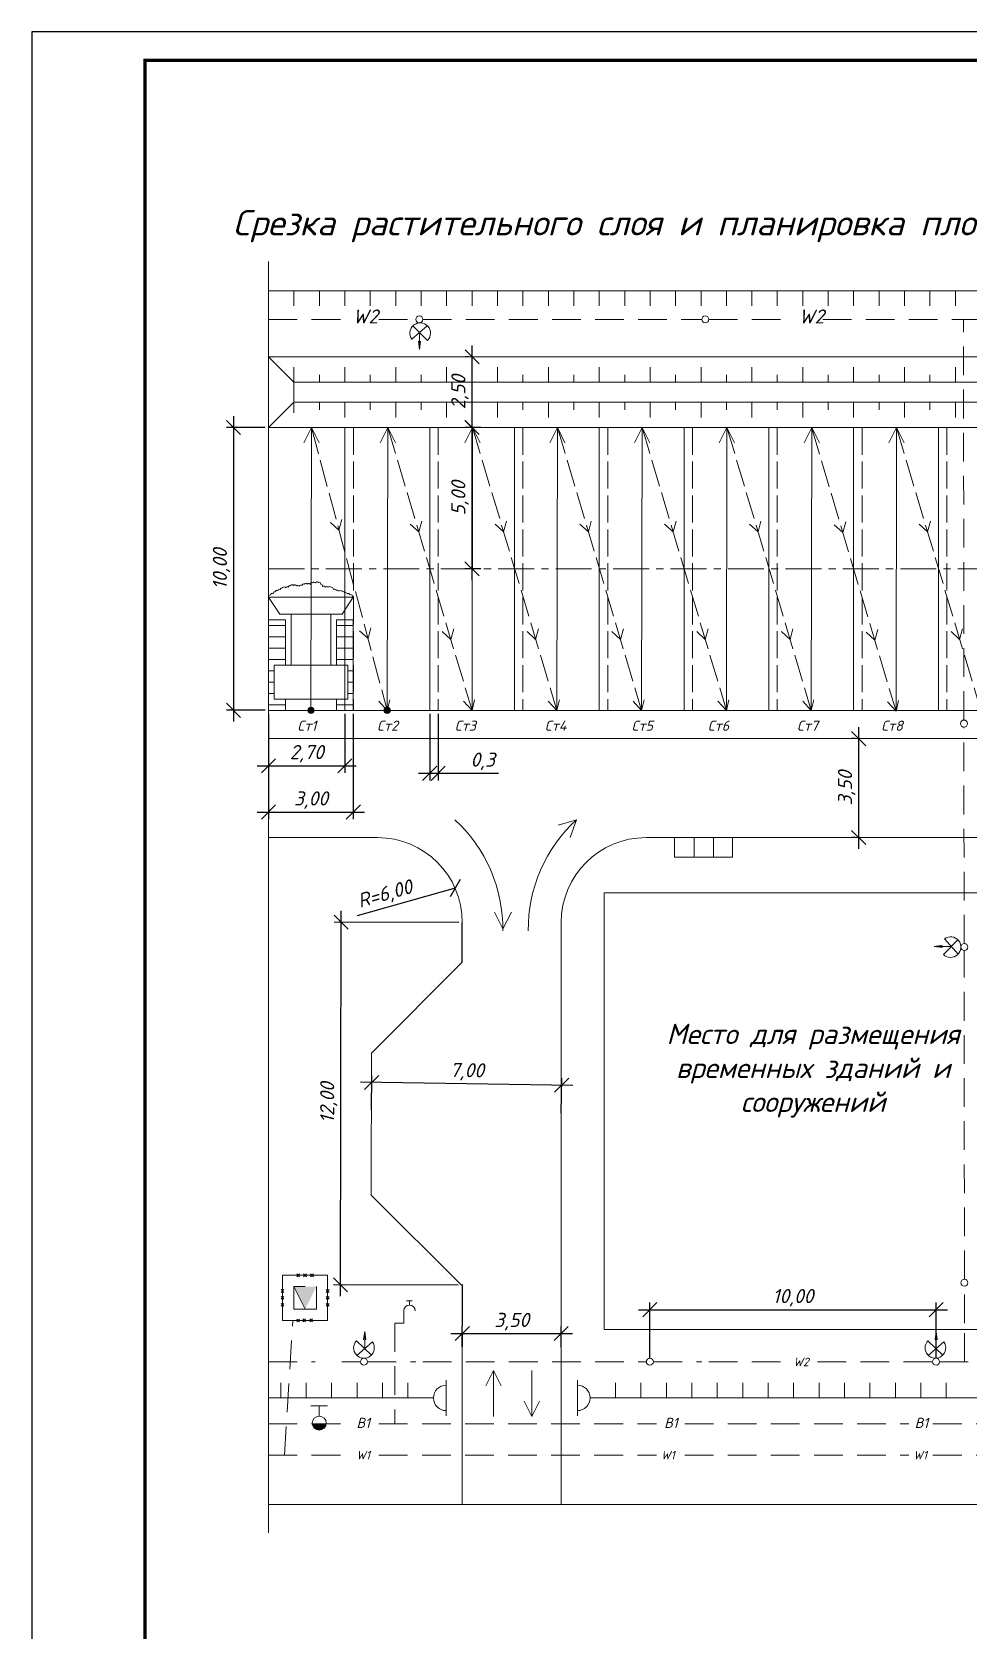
# Model space of a CAD drawing. Header units: millimetres. Extents: x 27137 to 30937, y -4667 to -569.
# Drawn here: x 29766.1 to 29931.7, y -4136.3 to -3853.7 of the extents above; entities that cross this region are included whole.
import ezdxf

# ---------------------------------------------------------------- set-up
doc = ezdxf.new("R2010")
doc.units = ezdxf.units.MM
doc.header["$LTSCALE"] = 0.4
for name, pattern in [('ACAD_ISO02W100', [15, 12, -3]), ('осевая', [50.8, 31.75, -6.35, 6.35, -6.35]), ('штриховаяX2', [38.1, 25.4, -12.7])]:
    doc.linetypes.add(name, pattern=pattern)
doc.styles.add('Isocpeur', font='isocpeui.ttf', dxfattribs={"height": 2.5})
doc.styles.get("Standard").update_dxf_attribs({"font": 'isocpeui.ttf', "height": 2.5})
doc.dimstyles.new('06', dxfattribs={"dimtxt": 2.5, "dimasz": 2.5, "dimexe": 1.25, "dimexo": 0.625, "dimtad": 1, "dimdec": 0, "dimlfac": 200, "dimtxsty": 'Standard', "dimblk": 'OBLIQUE', "dimcen": 2.5, "dimdle": 2, "dimadec": 0, "dimazin": 0, "dimtfac": 1, "dimtdec": 0, "dimtmove": 0, "dimatfit": 3, "dimldrblk": 'OBLIQUE', "dimfxl": 1, "dimarcsym": 0})

# ---------------------------------------------------------------- blocks, each defined once
blk = doc.blocks.new('_Oblique')
at = {"color": 0, "linetype": 'ByBlock', "lineweight": -2}
blk.add_line((-0.5, -0.5), (0.5, 0.5), dxfattribs=at)
blk = doc.blocks.new('*D305')
at = {"color": 0, "lineweight": -2, "transparency": 16777216}
for p, q in [((29912.32, -3998.18), (29912.32, -3976.68)), ((29911.69, -3978.68), (29911.07, -3978.68)), ((29911.69, -3996.18), (29911.07, -3996.18))]:
    blk.add_line(p, q, dxfattribs=at)
at = {"layer": 'Defpoints', "color": 0, "transparency": 16777216}
for p in [(29912.32, -3978.68), (29912.32, -3978.68), (29912.32, -3996.18)]:
    blk.add_point(p, dxfattribs=at)
at = {"color": 0, "lineweight": -2, "transparency": 16777216, "xscale": 2.5, "yscale": 2.5, "zscale": 2.5}
for p, rotation in [((29912.32, -3978.68), 90), ((29912.32, -3996.18), 270)]:
    blk.add_blockref('_Oblique', p, dxfattribs=dict(at, rotation=rotation))
at = {"color": 0, "lineweight": 15, "transparency": 16777216, "insert": (29910.19, -3987.43), "char_height": 2.5, "attachment_point": 5, "rotation": 90, "style": 'Isocpeur'}
blk.add_mtext('3,50', dxfattribs=at)
blk = doc.blocks.new('*D306')
at = {"color": 0, "lineweight": -2, "transparency": 16777216}
for p, q in [((29836.43, -3974.31), (29836.43, -3986.07)), ((29837.93, -3974.31), (29837.93, -3986.07)), ((29834.43, -3984.82), (29837.93, -3984.82)), ((29837.93, -3984.82), (29848.59, -3984.82))]:
    blk.add_line(p, q, dxfattribs=at)
at = {"layer": 'Defpoints', "color": 0, "transparency": 16777216}
for p in [(29836.43, -3973.68), (29837.93, -3973.68), (29837.93, -3984.82)]:
    blk.add_point(p, dxfattribs=at)
at = {"color": 0, "lineweight": -2, "transparency": 16777216, "xscale": 2.5, "yscale": 2.5, "zscale": 2.5, "rotation": 180}
blk.add_blockref('_Oblique', (29836.43, -3984.82), dxfattribs=at)
at = {"color": 0, "lineweight": -2, "transparency": 16777216, "xscale": 2.5, "yscale": 2.5, "zscale": 2.5}
blk.add_blockref('_Oblique', (29837.93, -3984.82), dxfattribs=at)
at = {"color": 0, "lineweight": 15, "transparency": 16777216, "insert": (29845.82, -3982.69), "char_height": 2.5, "attachment_point": 5, "style": 'Isocpeur'}
blk.add_mtext('0,3', dxfattribs=at)
blk = doc.blocks.new('*D307')
at = {"color": 0, "lineweight": -2, "transparency": 16777216}
for p, q in [((29807.93, -3974.31), (29807.93, -3992.92)), ((29822.92, -3974.31), (29822.92, -3992.92)), ((29805.93, -3991.67), (29824.92, -3991.67))]:
    blk.add_line(p, q, dxfattribs=at)
at = {"layer": 'Defpoints', "color": 0, "transparency": 16777216}
for p in [(29807.93, -3973.68), (29822.92, -3973.68), (29822.92, -3991.67)]:
    blk.add_point(p, dxfattribs=at)
at = {"color": 0, "lineweight": -2, "transparency": 16777216, "xscale": 2.5, "yscale": 2.5, "zscale": 2.5, "rotation": 180}
blk.add_blockref('_Oblique', (29807.93, -3991.67), dxfattribs=at)
at = {"color": 0, "lineweight": -2, "transparency": 16777216, "xscale": 2.5, "yscale": 2.5, "zscale": 2.5}
blk.add_blockref('_Oblique', (29822.92, -3991.67), dxfattribs=at)
at = {"color": 0, "lineweight": 15, "transparency": 16777216, "insert": (29815.43, -3989.55), "char_height": 2.5, "attachment_point": 5, "style": 'Isocpeur'}
blk.add_mtext('3,00', dxfattribs=at)
blk = doc.blocks.new('*D308')
at = {"color": 0, "lineweight": -2, "transparency": 16777216}
for p, q in [((29807.93, -3974.31), (29807.93, -3984.73)), ((29821.42, -3974.31), (29821.42, -3984.73)), ((29805.93, -3983.48), (29823.42, -3983.48))]:
    blk.add_line(p, q, dxfattribs=at)
at = {"layer": 'Defpoints', "color": 0, "transparency": 16777216}
for p in [(29807.93, -3973.68), (29821.42, -3973.68), (29821.42, -3983.48)]:
    blk.add_point(p, dxfattribs=at)
at = {"color": 0, "lineweight": -2, "transparency": 16777216, "xscale": 2.5, "yscale": 2.5, "zscale": 2.5, "rotation": 180}
blk.add_blockref('_Oblique', (29807.93, -3983.48), dxfattribs=at)
at = {"color": 0, "lineweight": -2, "transparency": 16777216, "xscale": 2.5, "yscale": 2.5, "zscale": 2.5}
blk.add_blockref('_Oblique', (29821.42, -3983.48), dxfattribs=at)
at = {"color": 0, "lineweight": 15, "transparency": 16777216, "insert": (29814.68, -3981.36), "char_height": 2.5, "attachment_point": 5, "style": 'Isocpeur'}
blk.add_mtext('2,70', dxfattribs=at)
blk = doc.blocks.new('*D275')
at = {"color": 0, "lineweight": -2, "transparency": 16777216}
blk.add_line((29823.69, -4009.96), (29841, -4005.05), dxfattribs=at)
at = {"layer": 'Defpoints', "color": 0, "transparency": 16777216}
for p in [(29841, -4005.05), (29826.57, -4009.14)]:
    blk.add_point(p, dxfattribs=at)
at = {"color": 0, "lineweight": -2, "transparency": 16777216, "xscale": 2.5, "yscale": 2.5, "zscale": 2.5, "rotation": 15.84478023573661}
blk.add_blockref('_Oblique', (29841, -4005.05), dxfattribs=at)
at = {"color": 0, "lineweight": 15, "transparency": 16777216, "insert": (29828.57, -4006.37), "char_height": 2.5, "attachment_point": 5, "rotation": 15.8448, "style": 'Isocpeur'}
blk.add_mtext('R=6,00', dxfattribs=at)
blk = doc.blocks.new('*D276')
at = {"color": 0, "lineweight": -2, "transparency": 16777216}
for p, q in [((29843.92, -3950.68), (29843.92, -3921.68)), ((29845.47, -3923.68), (29842.67, -3923.68)), ((29845.47, -3948.68), (29842.67, -3948.68))]:
    blk.add_line(p, q, dxfattribs=at)
at = {"layer": 'Defpoints', "color": 0, "transparency": 16777216}
for p in [(29843.92, -3923.68), (29846.09, -3923.68), (29846.09, -3948.68)]:
    blk.add_point(p, dxfattribs=at)
at = {"color": 0, "lineweight": -2, "transparency": 16777216, "xscale": 2.5, "yscale": 2.5, "zscale": 2.5}
for p, rotation in [((29843.92, -3923.68), 90), ((29843.92, -3948.68), 270)]:
    blk.add_blockref('_Oblique', p, dxfattribs=dict(at, rotation=rotation))
at = {"color": 0, "lineweight": 15, "transparency": 16777216, "insert": (29841.79, -3936.18), "char_height": 2.5, "attachment_point": 5, "rotation": 90, "style": 'Isocpeur'}
blk.add_mtext('5,00', dxfattribs=at)
blk = doc.blocks.new('*D277')
at = {"color": 0, "lineweight": -2, "transparency": 16777216}
for p, q in [((29843.93, -3925.68), (29843.93, -3909.18)), ((29843.3, -3911.18), (29842.68, -3911.18)), ((29843.3, -3923.68), (29842.68, -3923.68))]:
    blk.add_line(p, q, dxfattribs=at)
at = {"layer": 'Defpoints', "color": 0, "transparency": 16777216}
for p in [(29843.93, -3911.18), (29843.93, -3911.18), (29843.93, -3923.68)]:
    blk.add_point(p, dxfattribs=at)
at = {"color": 0, "lineweight": -2, "transparency": 16777216, "xscale": 2.5, "yscale": 2.5, "zscale": 2.5}
for p, rotation in [((29843.93, -3911.18), 90), ((29843.93, -3923.68), 270)]:
    blk.add_blockref('_Oblique', p, dxfattribs=dict(at, rotation=rotation))
at = {"color": 0, "lineweight": 15, "transparency": 16777216, "insert": (29841.8, -3917.43), "char_height": 2.5, "attachment_point": 5, "rotation": 90, "style": 'Isocpeur'}
blk.add_mtext('2,50', dxfattribs=at)
blk = doc.blocks.new('*D282')
at = {"color": 0, "lineweight": -2, "transparency": 16777216}
for p, q in [((29873.38, -4079.66), (29928.01, -4079.66)), ((29875.38, -4088.23), (29875.38, -4078.41)), ((29926.01, -4088.23), (29926.01, -4078.41))]:
    blk.add_line(p, q, dxfattribs=at)
at = {"layer": 'Defpoints', "color": 0, "transparency": 16777216}
for p in [(29926.01, -4079.66), (29875.38, -4088.86), (29926.01, -4088.86)]:
    blk.add_point(p, dxfattribs=at)
at = {"color": 0, "lineweight": -2, "transparency": 16777216, "xscale": 2.5, "yscale": 2.5, "zscale": 2.5, "rotation": 180}
blk.add_blockref('_Oblique', (29875.38, -4079.66), dxfattribs=at)
at = {"color": 0, "lineweight": -2, "transparency": 16777216, "xscale": 2.5, "yscale": 2.5, "zscale": 2.5}
blk.add_blockref('_Oblique', (29926.01, -4079.66), dxfattribs=at)
at = {"color": 0, "lineweight": 15, "transparency": 16777216, "insert": (29900.69, -4077.54), "char_height": 2.5, "attachment_point": 5, "style": 'Isocpeur'}
blk.add_mtext('10,00', dxfattribs=at)
blk = doc.blocks.new('*D283')
at = {"color": 0, "lineweight": -2, "transparency": 16777216}
for p, q in [((29842.2, -4086.28), (29842.2, -4082.63)), ((29859.7, -4086.28), (29859.7, -4082.63)), ((29840.2, -4083.88), (29861.7, -4083.88))]:
    blk.add_line(p, q, dxfattribs=at)
at = {"layer": 'Defpoints', "color": 0, "transparency": 16777216}
for p in [(29859.7, -4083.88), (29842.2, -4086.9), (29859.7, -4086.9)]:
    blk.add_point(p, dxfattribs=at)
at = {"color": 0, "lineweight": -2, "transparency": 16777216, "xscale": 2.5, "yscale": 2.5, "zscale": 2.5, "rotation": 180}
blk.add_blockref('_Oblique', (29842.2, -4083.88), dxfattribs=at)
at = {"color": 0, "lineweight": -2, "transparency": 16777216, "xscale": 2.5, "yscale": 2.5, "zscale": 2.5}
blk.add_blockref('_Oblique', (29859.7, -4083.88), dxfattribs=at)
at = {"color": 0, "lineweight": 15, "transparency": 16777216, "insert": (29850.95, -4081.76), "char_height": 2.5, "attachment_point": 5, "style": 'Isocpeur'}
blk.add_mtext('3,50', dxfattribs=at)
blk = doc.blocks.new('*D314')
at = {"color": 0, "lineweight": -2, "transparency": 16777216}
for p, q in [((29820.64, -4077.27), (29820.78, -4009.14)), ((29841.57, -4011.18), (29819.53, -4011.14)), ((29841.44, -4075.32), (29819.39, -4075.27))]:
    blk.add_line(p, q, dxfattribs=at)
at = {"layer": 'Defpoints', "color": 0, "transparency": 16777216}
for p in [(29820.78, -4011.14), (29842.2, -4011.18), (29842.06, -4075.32)]:
    blk.add_point(p, dxfattribs=at)
at = {"color": 0, "lineweight": -2, "transparency": 16777216, "xscale": 2.5, "yscale": 2.5, "zscale": 2.5}
for p, rotation in [((29820.78, -4011.14), 89.87957333037963), ((29820.64, -4075.27), 269.8795733303797)]:
    blk.add_blockref('_Oblique', p, dxfattribs=dict(at, rotation=rotation))
at = {"color": 0, "lineweight": 15, "transparency": 16777216, "insert": (29818.59, -4043.06), "char_height": 2.5, "attachment_point": 5, "rotation": 89.8796, "style": 'Isocpeur'}
blk.add_mtext('12,00', dxfattribs=at)
blk = doc.blocks.new('*D315')
at = {"color": 0, "lineweight": -2, "transparency": 16777216}
for p, q in [((29861.78, -4039.99), (29824.19, -4039.45)), ((29826.12, -4044.4), (29826.21, -4038.23)), ((29859.71, -4044.89), (29859.8, -4038.71))]:
    blk.add_line(p, q, dxfattribs=at)
at = {"layer": 'Defpoints', "color": 0, "transparency": 16777216}
for p in [(29826.19, -4039.48), (29826.11, -4045.03), (29859.7, -4045.51)]:
    blk.add_point(p, dxfattribs=at)
at = {"color": 0, "lineweight": -2, "transparency": 16777216, "xscale": 2.5, "yscale": 2.5, "zscale": 2.5}
for p, rotation in [((29826.19, -4039.48), 179.1669689524114), ((29859.78, -4039.96), 359.1669689524114)]:
    blk.add_blockref('_Oblique', p, dxfattribs=dict(at, rotation=rotation))
at = {"color": 0, "lineweight": 15, "transparency": 16777216, "insert": (29843.02, -4037.59), "char_height": 2.5, "attachment_point": 5, "rotation": 359.167, "style": 'Isocpeur'}
blk.add_mtext('7,00', dxfattribs=at)
blk = doc.blocks.new('*D350')
at = {"color": 0, "lineweight": -2, "transparency": 16777216}
for p, q in [((29801.74, -3921.68), (29801.74, -3975.68)), ((29807.3, -3923.68), (29800.49, -3923.68)), ((29807.3, -3973.68), (29800.49, -3973.68))]:
    blk.add_line(p, q, dxfattribs=at)
at = {"layer": 'Defpoints', "color": 0, "transparency": 16777216}
for p in [(29807.93, -3923.68), (29801.74, -3973.68), (29807.93, -3973.68)]:
    blk.add_point(p, dxfattribs=at)
at = {"color": 0, "lineweight": -2, "transparency": 16777216, "xscale": 2.5, "yscale": 2.5, "zscale": 2.5}
for p, rotation in [((29801.74, -3923.68), 90), ((29801.74, -3973.68), 270)]:
    blk.add_blockref('_Oblique', p, dxfattribs=dict(at, rotation=rotation))
at = {"color": 0, "lineweight": 15, "transparency": 16777216, "insert": (29799.61, -3948.68), "char_height": 2.5, "attachment_point": 5, "rotation": 90, "style": 'Isocpeur'}
blk.add_mtext('10,00', dxfattribs=at)

msp = doc.modelspace()

# ---------------------------------------------------------------- hatches: boundary and pattern name
at = {"lineweight": 15}
h = msp.add_hatch(color=256, dxfattribs=at)
h.dxf.hatch_style = 1
h.paths.add_polyline_path([(29815.9905, -3973.6827), (29815.428, -3973.6827), (29814.8655, -3973.6827, 1)])
h.paths.add_polyline_path([(29815.428, -3973.1202, 0.41421356), (29814.8655, -3973.6827), (29815.428, -3973.6827)])
h = msp.add_hatch(color=256, dxfattribs=at)
h.dxf.hatch_style = 1
h.paths.add_polyline_path([(29815.158, -3973.6827, 1), (29815.698, -3973.6827)])
h.paths.add_polyline_path([(29815.428, -3973.6827), (29815.698, -3973.6827, 0.41421356), (29815.428, -3973.4127)])
h.paths.add_polyline_path([(29815.428, -3973.6827), (29815.428, -3973.4127, 0.41421356), (29815.158, -3973.6827)])
h = msp.add_hatch(color=256, dxfattribs=at)
h.dxf.hatch_style = 1
h.paths.add_polyline_path([(29815.428, -3973.1202), (29815.428, -3973.6827), (29815.9905, -3973.6827, 0.41421356)])
h = msp.add_hatch(color=256, dxfattribs=at)
h.dxf.hatch_style = 1
h.paths.add_polyline_path([(29829.4543, -3973.6827), (29828.8918, -3973.6827), (29828.3293, -3973.6827, 1)])
h.paths.add_polyline_path([(29828.8918, -3973.1202, 0.41421356), (29828.3293, -3973.6827), (29828.8918, -3973.6827)])
h = msp.add_hatch(color=256, dxfattribs=at)
h.dxf.hatch_style = 1
h.paths.add_polyline_path([(29829.4905, -3973.6827), (29828.928, -3973.6827), (29828.3655, -3973.6827, 1)])
h.paths.add_polyline_path([(29828.928, -3973.1202, 0.41421356), (29828.3655, -3973.6827), (29828.928, -3973.6827)])
h = msp.add_hatch(color=256, dxfattribs=at)
h.dxf.hatch_style = 1
h.paths.add_polyline_path([(29828.8918, -3973.1202), (29828.8918, -3973.6827), (29829.4543, -3973.6827, 0.41421356)])
h = msp.add_hatch(color=256, dxfattribs=at)
h.dxf.hatch_style = 1
h.paths.add_polyline_path([(29828.928, -3973.1202), (29828.928, -3973.6827), (29829.4905, -3973.6827, 0.41421356)])
h = msp.add_hatch(color=256, dxfattribs=at)
h.dxf.hatch_style = 1
h.paths.add_polyline_path([(29814.3833, -4075.5669), (29812.3833, -4075.5669), (29814.3833, -4079.5669), (29814.3833, -4077.5669)])
h.paths.add_polyline_path([(29816.3833, -4075.5669), (29814.3833, -4075.5669), (29814.3833, -4077.5669), (29814.3833, -4079.5669)])
msp.add_hatch(color=256, dxfattribs=at).paths.add_polyline_path([(29818.1327, -4099.7229), (29816.8956, -4099.7229), (29815.6584, -4099.7229, 1)])

# ---------------------------------------------------------------- linework, layer by layer
at = {"lineweight": 15, "ltscale": 0.5}
for p, q in [((29807.928, -3894.3236), (29807.928, -4114.1112)), ((29807.928, -3904.5685), (29807.928, -3899.5685)), ((29807.928, -3913.7643), (29807.928, -3899.9992)), ((29807.928, -3911.1827), (29807.928, -3904.9327)), ((29833.2653, -3908.0695), (29835.9994, -3905.6708)), ((29836.0568, -3908.2771), (29833.4395, -3905.7271)), ((29834.622, -3906.8792), (29834.622, -3909.8903)), ((29834.622, -3909.8903), (29834.4279, -3908.4203)), ((29834.622, -3909.8903), (29834.8134, -3908.424)), ((29807.928, -3923.6827), (29807.928, -3911.1827)), ((29807.928, -3911.1827), (29839.3333, -3911.1827)), ((29839.3333, -3911.1827), (30209.0667, -3911.1827)), ((29812.428, -3919.1827), (29812.428, -3915.6827)), ((29812.428, -3915.6827), (30209.0667, -3915.6827)), ((29812.428, -3919.1827), (30209.0667, -3919.1827)), ((29807.928, -3923.6827), (29815.5127, -3923.6827)), ((29807.928, -3923.6827), (29807.928, -3948.6827)), ((29807.928, -3923.6827), (29958.2825, -3923.6827)), ((29815.428, -3973.6827), (29815.5127, -3923.6827)), ((29821.428, -3973.6827), (29821.428, -3923.6827)), ((29828.928, -3973.6827), (29829.0127, -3923.6827)), ((29836.428, -3973.6827), (29836.428, -3923.6827)), ((29843.928, -3973.6827), (29844.0127, -3923.6827)), ((29851.428, -3973.6827), (29851.428, -3923.6827)), ((29858.928, -3973.6827), (29859.0127, -3923.6827)), ((29866.428, -3973.6827), (29866.428, -3923.6827)), ((29873.928, -3973.6827), (29874.0127, -3923.6827)), ((29881.428, -3973.6827), (29881.428, -3923.6827)), ((29888.928, -3973.6827), (29889.0127, -3923.6827)), ((29896.428, -3973.6827), (29896.428, -3923.6827)), ((29903.928, -3973.6827), (29904.0127, -3923.6827)), ((29911.428, -3973.6827), (29911.428, -3923.6827)), ((29918.928, -3973.6827), (29919.0127, -3923.6827)), ((29926.428, -3973.6827), (29926.428, -3923.6827)), ((29807.928, -3948.6827), (29807.928, -3973.6827)), ((29807.928, -3957.6886), (29807.928, -3973.6827)), ((29807.928, -3957.6886), (29807.928, -3973.6827)), ((29822.9224, -3957.6886), (29822.9224, -3973.6827)), ((29807.928, -3973.6827), (30342.7796, -3973.6827)), ((29807.928, -3973.6827), (29807.928, -3978.6827)), ((29819.9235, -3973.6827), (29822.9224, -3973.6827)), ((29807.928, -3978.6827), (30342.7796, -3978.6827)), ((29807.928, -3978.6827), (29807.928, -3996.1827)), ((29807.928, -3978.6827), (29807.928, -3996.1827)), ((29807.928, -3996.1827), (29827.199, -3996.1827)), ((29807.928, -3996.1827), (29807.928, -4073.5906)), ((29874.699, -3996.1827), (29941.6409, -3996.1827)), ((29906.1264, -3996.1827), (29906.1264, -3996.1827)), ((29859.699, -4011.1827), (29859.699, -4114.1112)), ((29859.699, -4015.1217), (29859.699, -4015.1217)), ((29927.3005, -4016.8556), (29929.8505, -4014.2383)), ((29927.5081, -4014.0641), (29929.9068, -4016.7982)), ((29925.6874, -4015.4208), (29927.1573, -4015.2267)), ((29928.6984, -4015.4208), (29925.6874, -4015.4208)), ((29925.6874, -4015.4208), (29927.1537, -4015.6123)), ((29842.199, -4018.2029), (29826.1212, -4034.2973)), ((29826.1212, -4034.2973), (29826.0929, -4059.4279)), ((29842.0642, -4075.3182), (29826.0929, -4059.4279)), ((29831.8455, -4082.0347), (29831.8455, -4079.854)), ((29833.3586, -4078.0648), (29832.3586, -4078.0648)), ((29832.8586, -4078.8409), (29832.8586, -4078.0648)), ((29832.8586, -4078.0648), (29833.3586, -4078.0648)), ((29830.293, -4082.0347), (29831.8455, -4082.0347)), ((29926.0126, -4085.8703), (29926.0126, -4081.6715)), ((29926.0126, -4081.6715), (29926.0126, -4083.7709)), ((29823.4988, -4085.1386), (29826.1161, -4087.6886)), ((29826.2903, -4085.3462), (29823.5562, -4087.7449)), ((29824.9336, -4083.5255), (29824.7422, -4084.9918)), ((29824.9336, -4086.5365), (29824.9336, -4083.5255)), ((29824.9336, -4083.5255), (29825.1278, -4084.9954)), ((29842.199, -4083.8836), (29842.199, -4114.1112)), ((29924.5778, -4085.1386), (29927.1951, -4087.6886)), ((29927.3693, -4085.3462), (29924.6352, -4087.7449)), ((29926.0126, -4083.5255), (29925.8211, -4084.9918)), ((29926.0126, -4086.5365), (29926.0126, -4083.5255)), ((29926.0126, -4083.5255), (29926.2067, -4084.9954)), ((29807.928, -4114.1112), (30056.1405, -4114.1112)), ((29807.928, -4114.1112), (29807.928, -4119.1112)), ((29807.928, -4114.1112), (29807.928, -4119.1112))]:
    msp.add_line(p, q, dxfattribs=at)
at = {"lineweight": 15}
for p, q in [((29807.928, -3899.4868), (29921.38, -3899.4868)), ((29807.928, -3899.4868), (29812.428, -3899.4868)), ((29807.928, -3899.4868), (29924.928, -3899.4868)), ((29807.928, -3899.4868), (30342.7796, -3899.4868)), ((29812.428, -3902.1868), (29812.428, -3899.4868)), ((29816.928, -3902.1868), (29816.928, -3899.4868)), ((29821.428, -3902.1868), (29821.428, -3899.4868)), ((29825.928, -3902.1868), (29825.928, -3899.4868)), ((29830.428, -3902.1868), (29830.428, -3899.4868)), ((29834.928, -3902.1868), (29834.928, -3899.4868)), ((29839.428, -3902.1868), (29839.428, -3899.4868)), ((29843.928, -3902.1868), (29843.928, -3899.4868)), ((29843.928, -3902.1868), (29843.928, -3899.4868)), ((29843.928, -3902.1868), (29843.928, -3899.4868)), ((29848.428, -3902.1868), (29848.428, -3899.4868)), ((29848.428, -3902.1868), (29848.428, -3899.4868)), ((29852.928, -3902.1868), (29852.928, -3899.4868)), ((29857.428, -3902.1868), (29857.428, -3899.4868)), ((29861.928, -3902.1868), (29861.928, -3899.4868)), ((29866.428, -3902.1868), (29866.428, -3899.4868)), ((29870.928, -3902.1868), (29870.928, -3899.4868)), ((29875.428, -3902.1868), (29875.428, -3899.4868)), ((29879.928, -3902.1868), (29879.928, -3899.4868)), ((29879.928, -3902.1868), (29879.928, -3899.4868)), ((29884.428, -3902.1868), (29884.428, -3899.4868)), ((29888.928, -3902.1868), (29888.928, -3899.4868)), ((29893.428, -3902.1868), (29893.428, -3899.4868)), ((29897.928, -3902.1868), (29897.928, -3899.4868)), ((29902.428, -3902.1868), (29902.428, -3899.4868)), ((29906.928, -3902.1868), (29906.928, -3899.4868)), ((29911.428, -3902.1868), (29911.428, -3899.4868)), ((29915.928, -3902.1868), (29915.928, -3899.4868)), ((29915.928, -3902.1868), (29915.928, -3899.4868)), ((29920.428, -3902.1868), (29920.428, -3899.4868)), ((29920.428, -3902.1868), (29920.428, -3899.4868)), ((29924.928, -3902.1868), (29924.928, -3899.4868)), ((29929.428, -3902.1868), (29929.428, -3899.4868)), ((29807.928, -3911.1827), (29812.428, -3915.6827)), ((29812.428, -3915.6827), (29812.428, -3912.9827)), ((29821.428, -3915.6827), (29821.428, -3912.9827)), ((29821.428, -3915.6827), (29821.428, -3912.9827)), ((29830.428, -3915.6827), (29830.428, -3912.9827)), ((29830.428, -3915.6827), (29830.428, -3912.9827)), ((29830.428, -3915.6827), (29830.428, -3912.9827)), ((29839.428, -3915.6827), (29839.428, -3912.9827)), ((29839.428, -3915.6827), (29839.428, -3912.9827)), ((29848.428, -3915.6827), (29848.428, -3912.9827)), ((29848.428, -3915.6827), (29848.428, -3912.9827)), ((29848.428, -3915.6827), (29848.428, -3912.9827)), ((29857.428, -3915.6827), (29857.428, -3912.9827)), ((29857.428, -3915.6827), (29857.428, -3912.9827)), ((29857.428, -3915.6827), (29857.428, -3912.9827)), ((29866.428, -3915.6827), (29866.428, -3912.9827)), ((29866.428, -3915.6827), (29866.428, -3912.9827)), ((29866.428, -3915.6827), (29866.428, -3912.9827)), ((29866.428, -3915.6827), (29866.428, -3912.9827)), ((29875.428, -3915.6827), (29875.428, -3912.9827)), ((29875.428, -3915.6827), (29875.428, -3912.9827)), ((29875.428, -3915.6827), (29875.428, -3912.9827)), ((29884.428, -3915.6827), (29884.428, -3912.9827)), ((29884.428, -3915.6827), (29884.428, -3912.9827)), ((29893.428, -3915.6827), (29893.428, -3912.9827)), ((29893.428, -3915.6827), (29893.428, -3912.9827)), ((29893.428, -3915.6827), (29893.428, -3912.9827)), ((29902.428, -3915.6827), (29902.428, -3912.9827)), ((29902.428, -3915.6827), (29902.428, -3912.9827)), ((29911.428, -3915.6827), (29911.428, -3912.9827)), ((29911.428, -3915.6827), (29911.428, -3912.9827)), ((29911.428, -3915.6827), (29911.428, -3912.9827)), ((29920.428, -3915.6827), (29920.428, -3912.9827)), ((29920.428, -3915.6827), (29920.428, -3912.9827)), ((29929.428, -3915.6827), (29929.428, -3912.9827)), ((29929.428, -3915.6827), (29929.428, -3912.9827)), ((29929.428, -3915.6827), (29929.428, -3912.9827)), ((29816.928, -3915.6827), (29816.928, -3914.3327)), ((29825.928, -3915.6827), (29825.928, -3914.3327)), ((29834.928, -3915.6827), (29834.928, -3914.3327)), ((29843.928, -3915.6827), (29843.928, -3914.3327)), ((29852.928, -3915.6827), (29852.928, -3914.3327)), ((29861.928, -3915.6827), (29861.928, -3914.3327)), ((29861.928, -3915.6827), (29861.928, -3914.3327)), ((29870.928, -3915.6827), (29870.928, -3914.3327)), ((29879.928, -3915.6827), (29879.928, -3914.3327)), ((29888.928, -3915.6827), (29888.928, -3914.3327)), ((29897.928, -3915.6827), (29897.928, -3914.3327)), ((29906.928, -3915.6827), (29906.928, -3914.3327)), ((29915.928, -3915.6827), (29915.928, -3914.3327)), ((29924.928, -3915.6827), (29924.928, -3914.3327)), ((29812.428, -3918.3827), (29812.428, -3921.0827)), ((29812.428, -3919.1827), (29807.928, -3923.6827)), ((29816.928, -3919.1827), (29816.928, -3920.5327)), ((29821.428, -3919.1827), (29821.428, -3921.8827)), ((29821.428, -3919.1827), (29821.428, -3921.8827)), ((29825.928, -3919.1827), (29825.928, -3920.5327)), ((29830.428, -3919.1827), (29830.428, -3921.8827)), ((29830.428, -3919.1827), (29830.428, -3921.8827)), ((29830.428, -3919.1827), (29830.428, -3921.8827)), ((29834.928, -3919.1827), (29834.928, -3920.5327)), ((29839.428, -3919.1827), (29839.428, -3921.8827)), ((29839.428, -3919.1827), (29839.428, -3921.8827)), ((29843.928, -3919.1827), (29843.928, -3920.5327)), ((29848.428, -3919.1827), (29848.428, -3921.8827)), ((29848.428, -3919.1827), (29848.428, -3921.8827)), ((29848.428, -3919.1827), (29848.428, -3921.8827)), ((29852.928, -3919.1827), (29852.928, -3920.5327)), ((29857.428, -3919.1827), (29857.428, -3921.8827)), ((29857.428, -3919.1827), (29857.428, -3921.8827)), ((29857.428, -3919.1827), (29857.428, -3921.8827)), ((29861.928, -3919.1827), (29861.928, -3920.5327)), ((29861.928, -3919.1827), (29861.928, -3920.5327)), ((29866.428, -3919.1827), (29866.428, -3921.8827)), ((29866.428, -3919.1827), (29866.428, -3921.8827)), ((29866.428, -3919.1827), (29866.428, -3921.8827)), ((29866.428, -3919.1827), (29866.428, -3921.8827)), ((29870.928, -3919.1827), (29870.928, -3920.5327)), ((29875.428, -3919.1827), (29875.428, -3921.8827)), ((29875.428, -3919.1827), (29875.428, -3921.8827)), ((29875.428, -3919.1827), (29875.428, -3921.8827)), ((29879.928, -3919.1827), (29879.928, -3920.5327)), ((29884.428, -3919.1827), (29884.428, -3921.8827)), ((29884.428, -3919.1827), (29884.428, -3921.8827)), ((29888.928, -3919.1827), (29888.928, -3920.5327)), ((29893.428, -3919.1827), (29893.428, -3921.8827)), ((29893.428, -3919.1827), (29893.428, -3921.8827)), ((29893.428, -3919.1827), (29893.428, -3921.8827)), ((29897.928, -3919.1827), (29897.928, -3920.5327)), ((29902.428, -3919.1827), (29902.428, -3921.8827)), ((29902.428, -3919.1827), (29902.428, -3921.8827)), ((29906.928, -3919.1827), (29906.928, -3920.5327)), ((29911.428, -3919.1827), (29911.428, -3921.8827)), ((29911.428, -3919.1827), (29911.428, -3921.8827)), ((29911.428, -3919.1827), (29911.428, -3921.8827)), ((29915.928, -3919.1827), (29915.928, -3920.5327)), ((29920.428, -3919.1827), (29920.428, -3921.8827)), ((29920.428, -3919.1827), (29920.428, -3921.8827)), ((29924.928, -3919.1827), (29924.928, -3920.5327)), ((29929.428, -3919.1827), (29929.428, -3921.8827)), ((29929.428, -3919.1827), (29929.428, -3921.8827)), ((29929.428, -3919.1827), (29929.428, -3921.8827)), ((29815.5127, -3923.6827), (29814.1627, -3926.3827)), ((29815.5127, -3923.6827), (29816.8627, -3926.3827)), ((29829.0127, -3923.6827), (29827.6627, -3926.3827)), ((29829.0127, -3923.6827), (29830.3627, -3926.3827)), ((29844.0127, -3923.6827), (29842.6627, -3926.3827)), ((29844.0127, -3923.6827), (29845.3627, -3926.3827)), ((29859.0127, -3923.6827), (29857.6627, -3926.3827)), ((29859.0127, -3923.6827), (29860.3627, -3926.3827)), ((29874.0127, -3923.6827), (29872.6627, -3926.3827)), ((29874.0127, -3923.6827), (29875.3627, -3926.3827)), ((29889.0127, -3923.6827), (29887.6627, -3926.3827)), ((29889.0127, -3923.6827), (29890.3627, -3926.3827)), ((29904.0127, -3923.6827), (29902.6627, -3926.3827)), ((29904.0127, -3923.6827), (29905.3627, -3926.3827)), ((29919.0127, -3923.6827), (29917.6627, -3926.3827)), ((29919.0127, -3923.6827), (29920.3627, -3926.3827)), ((29820.3822, -3941.8316), (29820.8984, -3939.9525)), ((29834.5091, -3942.1173), (29835.0253, -3940.2382)), ((29849.5091, -3942.1173), (29850.0253, -3940.2382)), ((29864.5091, -3942.1173), (29865.0253, -3940.2382)), ((29879.5091, -3942.1173), (29880.0253, -3940.2382)), ((29894.5091, -3942.1173), (29895.0253, -3940.2382)), ((29909.5089, -3942.2444), (29910.0251, -3940.3653)), ((29924.5091, -3942.1173), (29925.0253, -3940.2382)), ((29807.928, -3953.6901), (29809.9273, -3956.689)), ((29807.928, -3953.6901), (29822.9224, -3953.6901)), ((29807.928, -3953.6901), (29822.9224, -3953.6901)), ((29822.9224, -3953.6901), (29820.9232, -3956.689)), ((29807.928, -3957.6886), (29810.9269, -3957.6886)), ((29809.9273, -3956.689), (29820.9232, -3956.689)), ((29809.9273, -3956.689), (29811.9265, -3956.689)), ((29810.9269, -3957.6886), (29810.9269, -3965.6857)), ((29811.9265, -3956.689), (29811.9265, -3965.6857)), ((29820.9232, -3956.689), (29818.9239, -3956.689)), ((29818.9239, -3956.689), (29818.9239, -3959.5404)), ((29818.9239, -3956.689), (29818.9239, -3965.6857)), ((29818.9239, -3956.689), (29818.9239, -3957.6886)), ((29819.9235, -3965.6857), (29819.9235, -3957.6886)), ((29819.9235, -3957.6886), (29822.9224, -3957.6886)), ((29819.9235, -3957.6886), (29819.9235, -3958.6883)), ((29807.928, -3958.6883), (29810.9269, -3958.6883)), ((29807.928, -3960.6875), (29810.9269, -3960.6875)), ((29810.9269, -3960.6875), (29810.9269, -3962.6868)), ((29819.9235, -3958.6883), (29822.9224, -3958.6883)), ((29819.9235, -3958.6883), (29819.9235, -3960.6875)), ((29819.9235, -3960.6875), (29822.9224, -3960.6875)), ((29819.9235, -3960.6875), (29819.9235, -3962.6868)), ((29825.5251, -3960.9998), (29826.0413, -3959.1207)), ((29840.1774, -3961.1289), (29840.6936, -3959.2498)), ((29855.1774, -3961.1289), (29855.6936, -3959.2498)), ((29870.1774, -3961.1289), (29870.6936, -3959.2498)), ((29885.1774, -3961.1289), (29885.6936, -3959.2498)), ((29900.1774, -3961.1289), (29900.6936, -3959.2498)), ((29915.1772, -3961.256), (29915.6934, -3959.3769)), ((29930.1774, -3961.1289), (29930.6936, -3959.2498)), ((29810.9269, -3962.6868), (29807.928, -3962.6868)), ((29819.9235, -3962.6868), (29822.9224, -3962.6868)), ((29807.928, -3964.686), (29810.9269, -3964.686)), ((29807.928, -3966.6853), (29808.9276, -3966.6853)), ((29811.9265, -3965.6857), (29808.9276, -3965.6857)), ((29808.9276, -3965.6857), (29808.9276, -3971.6834)), ((29811.9265, -3965.6857), (29818.9239, -3965.6857)), ((29818.9239, -3965.6857), (29821.9228, -3965.6857)), ((29818.9239, -3965.6857), (29819.9235, -3965.6857)), ((29822.9224, -3964.686), (29819.9235, -3964.686)), ((29821.9228, -3965.6857), (29821.9228, -3971.6834)), ((29822.9224, -3966.6853), (29821.9228, -3966.6853)), ((29807.928, -3968.6845), (29808.9276, -3968.6845)), ((29822.9224, -3968.6845), (29821.9228, -3968.6845)), ((29807.928, -3970.6838), (29808.9276, -3970.6838)), ((29807.928, -3972.6831), (29810.9269, -3972.6831)), ((29821.9228, -3971.6834), (29808.9276, -3971.6834)), ((29808.9276, -3971.6834), (29810.9269, -3971.6834)), ((29810.9269, -3971.6834), (29810.9269, -3973.6827)), ((29819.9235, -3973.6827), (29819.9235, -3971.6834)), ((29822.9224, -3972.6831), (29819.9235, -3972.6831)), ((29822.9224, -3970.6838), (29821.9228, -3970.6838)), ((29828.928, -3973.6827), (29829.3688, -3971.8036)), ((29843.928, -3973.7081), (29844.3687, -3971.829)), ((29858.928, -3973.7081), (29859.3687, -3971.829)), ((29873.928, -3973.7081), (29874.3687, -3971.829)), ((29888.928, -3973.7081), (29889.3687, -3971.829)), ((29903.928, -3973.7081), (29904.3687, -3971.829)), ((29918.9277, -3973.8352), (29919.3685, -3971.9561)), ((29862.3881, -3993.0208), (29859.183, -3994.0095)), ((29862.3881, -3993.0208), (29861.2559, -3996.1781)), ((29879.7592, -3996.1827), (29879.7592, -3999.6233)), ((29883.1999, -3999.6233), (29883.1999, -3996.1827)), ((29886.6405, -3996.1827), (29886.6405, -3999.6233)), ((29890.0268, -3999.6233), (29890.0268, -3996.1827)), ((29879.7592, -3999.6233), (29890.0268, -3999.6233)), ((29886.6405, -3999.6233), (29883.1999, -3999.6233)), ((29849.3761, -4012.3411), (29847.8761, -4009.3411)), ((29849.3761, -4012.3411), (29850.8761, -4009.3411)), ((29810.3833, -4073.5669), (29818.3833, -4073.5669)), ((29810.3833, -4081.5669), (29810.3833, -4073.5669)), ((29812.9055, -4073.3169), (29813.4055, -4073.8169)), ((29813.4055, -4073.3169), (29812.9055, -4073.8169)), ((29814.1333, -4073.3169), (29814.6333, -4073.8169)), ((29814.6333, -4073.3169), (29814.1333, -4073.8169)), ((29815.3633, -4073.3169), (29815.8633, -4073.8169)), ((29815.8633, -4073.3169), (29815.3633, -4073.8169)), ((29818.3833, -4073.5669), (29818.3833, -4081.5669)), ((29810.1333, -4076.0869), (29810.6333, -4076.5869)), ((29810.6333, -4076.0869), (29810.1333, -4076.5869)), ((29810.1333, -4077.3169), (29810.6333, -4077.8169)), ((29810.6333, -4077.3169), (29810.1333, -4077.8169)), ((29810.3833, -4077.5669), (29810.3833, -4076.3369)), ((29812.3833, -4079.5669), (29812.3833, -4075.5669)), ((29812.3833, -4075.5669), (29814.3833, -4075.5669)), ((29814.3833, -4079.5669), (29812.3833, -4075.5669)), ((29812.3833, -4075.5669), (29814.3833, -4079.5669)), ((29816.3833, -4075.5669), (29816.3833, -4079.5669)), ((29818.1333, -4076.0869), (29818.6333, -4076.5869)), ((29818.6333, -4076.0869), (29818.1333, -4076.5869)), ((29818.1333, -4076.5869), (29818.1333, -4076.5869)), ((29818.1333, -4077.3169), (29818.6333, -4077.8169)), ((29818.6333, -4077.3169), (29818.1333, -4077.8169)), ((29810.1333, -4078.5469), (29810.6333, -4079.0469)), ((29810.6333, -4078.5469), (29810.1333, -4079.0469)), ((29810.3833, -4077.5669), (29810.3833, -4078.7969)), ((29810.3833, -4078.7969), (29810.3833, -4078.7969)), ((29814.3833, -4079.5669), (29812.3833, -4079.5669)), ((29816.3833, -4079.5669), (29814.3833, -4079.5669)), ((29818.1333, -4077.8169), (29818.1333, -4077.8169)), ((29818.1333, -4078.5469), (29818.6333, -4079.0469)), ((29818.6333, -4078.5469), (29818.1333, -4079.0469)), ((29818.1333, -4079.0469), (29818.1333, -4079.0469)), ((29818.3833, -4081.5669), (29810.3833, -4081.5669)), ((29812.9055, -4081.3169), (29813.4055, -4081.8169)), ((29813.4055, -4081.3169), (29812.9055, -4081.8169)), ((29813.9825, -4081.3015), (29814.4825, -4081.8015)), ((29814.4825, -4081.3015), (29813.9825, -4081.8015)), ((29814.2325, -4081.5515), (29815.4625, -4081.5515)), ((29815.2125, -4081.3015), (29815.7125, -4081.8015)), ((29815.7125, -4081.3015), (29815.2125, -4081.8015)), ((29847.7277, -4090.4237), (29846.3777, -4093.1237)), ((29847.7277, -4090.4237), (29847.7277, -4098.5163)), ((29847.7277, -4090.4237), (29847.7277, -4094.9237)), ((29847.7277, -4090.4237), (29847.7277, -4093.1237)), ((29847.7277, -4090.4237), (29849.0777, -4093.1237)), ((29854.4793, -4098.5163), (29854.4793, -4090.4237)), ((29810.0897, -4095.259), (29810.0897, -4092.559)), ((29810.0897, -4095.259), (29810.0897, -4092.559)), ((29814.5897, -4095.259), (29814.5897, -4092.559)), ((29814.5897, -4095.259), (29814.5897, -4092.559)), ((29819.0897, -4095.259), (29819.0897, -4092.559)), ((29819.0897, -4095.259), (29819.0897, -4092.559)), ((29819.0897, -4095.259), (29819.0897, -4092.559)), ((29819.0897, -4095.259), (29819.0897, -4092.559)), ((29819.0897, -4095.259), (29819.0897, -4092.559)), ((29819.0897, -4095.259), (29819.0897, -4092.559)), ((29823.5897, -4095.259), (29823.5897, -4092.559)), ((29823.5897, -4095.259), (29823.5897, -4092.559)), ((29828.0897, -4095.259), (29828.0897, -4092.559)), ((29828.0897, -4095.259), (29828.0897, -4092.559)), ((29828.0897, -4095.259), (29828.0897, -4092.559)), ((29828.0897, -4095.259), (29828.0897, -4092.559)), ((29828.0897, -4095.259), (29828.0897, -4092.559)), ((29828.0897, -4095.259), (29828.0897, -4092.559)), ((29832.5897, -4095.259), (29832.5897, -4092.559)), ((29832.5897, -4095.259), (29832.5897, -4092.559)), ((29839.3397, -4098.409), (29839.3397, -4092.109)), ((29862.5583, -4092.109), (29862.5583, -4098.409)), ((29869.3083, -4095.259), (29869.3083, -4092.559)), ((29869.3083, -4095.259), (29869.3083, -4092.559)), ((29873.8083, -4095.259), (29873.8083, -4092.559)), ((29873.8083, -4095.259), (29873.8083, -4092.559)), ((29878.3083, -4095.259), (29878.3083, -4092.559)), ((29878.3083, -4095.259), (29878.3083, -4092.559)), ((29882.8083, -4095.259), (29882.8083, -4092.559)), ((29882.8083, -4095.259), (29882.8083, -4092.559)), ((29882.8083, -4095.259), (29882.8083, -4092.559)), ((29882.8083, -4095.259), (29882.8083, -4092.559)), ((29887.3083, -4095.259), (29887.3083, -4092.559)), ((29887.3083, -4095.259), (29887.3083, -4092.559)), ((29891.8083, -4095.259), (29891.8083, -4092.559)), ((29891.8083, -4095.259), (29891.8083, -4092.559)), ((29896.3083, -4095.259), (29896.3083, -4092.559)), ((29896.3083, -4095.259), (29896.3083, -4092.559)), ((29896.3083, -4095.259), (29896.3083, -4092.559)), ((29896.3083, -4095.259), (29896.3083, -4092.559)), ((29900.8083, -4095.259), (29900.8083, -4092.559)), ((29900.8083, -4095.259), (29900.8083, -4092.559)), ((29905.3083, -4095.259), (29905.3083, -4092.559)), ((29905.3083, -4095.259), (29905.3083, -4092.559)), ((29909.8083, -4095.259), (29909.8083, -4092.559)), ((29909.8083, -4095.259), (29909.8083, -4092.559)), ((29909.8083, -4095.259), (29909.8083, -4092.559)), ((29909.8083, -4095.259), (29909.8083, -4092.559)), ((29914.3083, -4095.259), (29914.3083, -4092.559)), ((29914.3083, -4095.259), (29914.3083, -4092.559)), ((29918.8083, -4095.259), (29918.8083, -4092.559)), ((29918.8083, -4095.259), (29918.8083, -4092.559)), ((29923.3083, -4095.259), (29923.3083, -4092.559)), ((29923.3083, -4095.259), (29923.3083, -4092.559)), ((29923.3083, -4095.259), (29923.3083, -4092.559)), ((29923.3083, -4095.259), (29923.3083, -4092.559)), ((29927.8083, -4095.259), (29927.8083, -4092.559)), ((29927.8083, -4095.259), (29927.8083, -4092.559)), ((29837.0897, -4095.259), (29807.928, -4095.259)), ((29815.4322, -4096.654), (29816.89, -4096.654)), ((29816.89, -4098.4851), (29816.89, -4096.654)), ((29816.89, -4096.654), (29818.3477, -4096.654)), ((29839.3397, -4095.259), (29839.3397, -4096.0831)), ((29854.4793, -4098.5163), (29853.1293, -4095.8163)), ((29854.4793, -4098.5163), (29855.8293, -4095.8163)), ((29862.5583, -4095.259), (29862.5583, -4094.4349)), ((29864.8083, -4095.259), (29941.6409, -4095.259))]:
    msp.add_line(p, q, dxfattribs=at)
at = {"linetype": 'штриховаяX2', "lineweight": 15, "ltscale": 0.5}
for p, q in [((29807.928, -3904.5546), (29821.4506, -3904.5546)), ((29827.4526, -3904.5546), (29833.986, -3904.5546)), ((29835.2192, -3904.5546), (29884.5567, -3904.5546)), ((29885.7899, -3904.5546), (29900.9318, -3904.5546)), ((29905.9657, -3904.5546), (29935.1925, -3904.5546)), ((29930.929, -3975.4), (29930.8587, -3904.5546)), ((29930.9683, -4014.9324), (29930.9303, -3976.6333)), ((29931.0273, -4074.2766), (29930.9695, -4016.1616)), ((29931.035, -4082.0602), (29931.0285, -4075.51)), ((29810.7447, -4105.3828), (29812.2024, -4081.5669)), ((29830.293, -4082.0347), (29830.293, -4099.815)), ((29931.0254, -4088.8698), (29931.0198, -4083.2933)), ((29807.928, -4088.8698), (29816.187, -4088.8698)), ((29820.9064, -4088.8698), (29821.4506, -4088.8698)), ((29821.4506, -4088.8698), (29824.1896, -4088.8698)), ((29825.4227, -4088.8698), (29833.986, -4088.8698)), ((29835.2192, -4088.8698), (29874.7602, -4088.8698)), ((29875.9933, -4088.8698), (29884.5567, -4088.8698)), ((29885.7899, -4088.8698), (29900.2943, -4088.8698)), ((29905.0136, -4088.8698), (29925.396, -4088.8698)), ((29926.6291, -4088.8698), (29935.1925, -4088.8698)), ((29807.928, -4099.815), (29821.4506, -4099.815)), ((29827.4526, -4099.815), (29876.5532, -4099.815)), ((29881.5585, -4099.815), (29921.1837, -4099.815)), ((29925.4591, -4099.815), (29941.6409, -4099.815)), ((29807.928, -4105.3828), (29821.4506, -4105.3828)), ((29827.4526, -4105.3828), (29876.5532, -4105.3828)), ((29881.5585, -4105.3828), (29921.1837, -4105.3828)), ((29925.4591, -4105.3828), (29941.6409, -4105.3828))]:
    msp.add_line(p, q, dxfattribs=at)
at = {"linetype": 'ACAD_ISO02W100', "lineweight": 15}
for p, q in [((29815.5127, -3923.6827), (29828.928, -3973.6827)), ((29822.928, -3923.6827), (29822.928, -3973.6827)), ((29829.0127, -3923.6827), (29843.928, -3973.7081)), ((29837.928, -3923.6827), (29837.928, -3973.6827)), ((29844.0127, -3923.6827), (29858.928, -3973.7081)), ((29852.928, -3923.6827), (29852.928, -3973.6827)), ((29859.0127, -3923.6827), (29873.928, -3973.7081)), ((29867.928, -3923.6827), (29867.928, -3973.6827)), ((29874.0127, -3923.6827), (29888.928, -3973.7081)), ((29882.928, -3923.6827), (29882.928, -3973.6827)), ((29889.0127, -3923.6827), (29903.928, -3973.7081)), ((29897.928, -3923.6827), (29897.928, -3973.6827)), ((29904.0125, -3923.8098), (29918.9277, -3973.8352)), ((29912.928, -3923.6827), (29912.928, -3973.6827)), ((29919.0127, -3923.6827), (29933.928, -3973.7081)), ((29927.928, -3923.6827), (29927.928, -3973.6827)), ((29820.3822, -3941.8316), (29818.867, -3940.4542)), ((29834.5091, -3942.1173), (29832.9939, -3940.7399)), ((29849.5091, -3942.1173), (29847.9939, -3940.7399)), ((29864.5091, -3942.1173), (29862.9939, -3940.7399)), ((29879.5091, -3942.1173), (29877.9939, -3940.7399)), ((29894.5091, -3942.1173), (29892.9939, -3940.7399)), ((29909.5089, -3942.2444), (29907.9937, -3940.867)), ((29924.5091, -3942.1173), (29922.9939, -3940.7399)), ((29825.5251, -3960.9998), (29824.01, -3959.6224)), ((29840.1774, -3961.1289), (29838.6623, -3959.7515)), ((29855.1774, -3961.1289), (29853.6623, -3959.7515)), ((29870.1774, -3961.1289), (29868.6623, -3959.7515)), ((29885.1774, -3961.1289), (29883.6623, -3959.7515)), ((29900.1774, -3961.1289), (29898.6623, -3959.7515)), ((29915.1772, -3961.256), (29913.6621, -3959.8786)), ((29930.1774, -3961.1289), (29928.6623, -3959.7515)), ((29828.928, -3973.6827), (29827.4129, -3972.0431)), ((29843.928, -3973.7081), (29842.4128, -3972.0686)), ((29858.928, -3973.7081), (29857.4128, -3972.0686)), ((29873.928, -3973.7081), (29872.4128, -3972.0686)), ((29888.928, -3973.7081), (29887.4128, -3972.0686)), ((29903.928, -3973.7081), (29902.4128, -3972.0686)), ((29918.9277, -3973.8352), (29917.4126, -3972.1957))]:
    msp.add_line(p, q, dxfattribs=at)
at = {"linetype": 'осевая', "lineweight": 15, "ltscale": 0.5}
for p, q in [((29807.928, -3948.6827), (30209.0667, -3948.6827)), ((29843.928, -3973.6827), (29843.928, -3968.073)), ((29810.9269, -3973.6827), (29807.928, -3973.6827)), ((29822.928, -3973.6827), (29821.428, -3973.6827)), ((29821.428, -3973.6827), (29828.928, -3973.6827)), ((29836.428, -3973.6827), (29911.428, -3973.6827)), ((29836.428, -3973.6827), (29843.928, -3973.6827))]:
    msp.add_line(p, q, dxfattribs=at)
at = {"linetype": 'ACAD_ISO02W100', "lineweight": 15, "ltscale": 0.5}
msp.add_line((29807.928, -3973.6827), (29822.928, -3973.6827), dxfattribs=at)
at = {"ltscale": 0.5}
for p, q in [((29842.199, -4018.2029), (29842.199, -4011.1827)), ((29842.199, -4075.1834), (29842.199, -4082.6336)), ((29842.199, -4083.8836), (29842.199, -4086.1827))]:
    msp.add_line(p, q, dxfattribs=at)
at = {"color": 7, "lineweight": -3}
for points in [[(29766.0721, -4447.7376), (30607.0721, -4447.7376), (30607.0721, -3853.7376), (29766.0721, -3853.7376)], [(29786.0721, -4442.7376), (30602.0721, -4442.7376), (30602.0721, -3858.7376), (29786.0721, -3858.7376)]]:
    msp.add_lwpolyline(points, close=True, dxfattribs=at)
at = {"const_width": 0.6}
msp.add_lwpolyline([(29786.0721, -4442.7376), (29786.0721, -3858.7376), (30602.0721, -3858.7376), (30602.0721, -4442.7376), (29786.0721, -4442.7376)], dxfattribs=at)
at = {"lineweight": 15}
msp.add_lwpolyline([(29807.9265, -3953.6593, -0.52056705), (29808.2421, -3953.265, -0.52056705), (29808.2421, -3953.265, -0.52056705), (29808.7156, -3953.081, -0.52056705), (29808.7156, -3953.081, -0.52056705), (29809.0839, -3952.7393, -0.52056705), (29809.0839, -3952.7393, -0.52056705), (29809.5573, -3952.529, -0.52056705), (29809.5573, -3952.529, -0.52056705), (29810.0308, -3952.3187, -0.52056705), (29810.0308, -3952.3187, -0.52056705), (29810.4254, -3952.0033, -0.52056705), (29810.4254, -3952.0033, -0.52056705), (29810.9514, -3952.0033, -0.52056705), (29810.9514, -3952.0033, -0.52056705), (29811.4512, -3951.9244, -0.52056705), (29811.4512, -3951.9244, -0.52056705), (29811.8458, -3951.609, -0.52056705), (29811.8458, -3951.609, -0.52056705), (29812.3455, -3951.5827, -0.52056705), (29812.3455, -3951.5827, -0.52056705), (29812.8453, -3951.6616, -0.52056705), (29812.8453, -3951.6616, -0.52056705), (29813.3451, -3951.7667, -0.52056705), (29813.3451, -3951.7667, -0.52056705), (29813.8449, -3951.609, -0.52056705), (29813.8449, -3951.609, -0.52056705), (29814.292, -3951.3461, -0.52056705), (29814.292, -3951.3461, -0.52056705), (29814.8181, -3951.3461, -0.52056705), (29814.8181, -3951.3461, -0.52056705), (29815.3179, -3951.425, -0.52056705), (29815.3179, -3951.425, -0.52056705), (29815.7388, -3951.1096, -0.52056705), (29815.7388, -3951.1096, -0.52056705), (29816.2385, -3951.1621, -0.52056705), (29816.2385, -3951.1621, -0.52056705), (29816.7383, -3951.057, -0.52056705), (29816.7383, -3951.057, -0.52056705), (29817.1592, -3951.3724, -0.52056705), (29817.1592, -3951.3724, -0.52056705), (29817.4748, -3951.793, -0.52056705), (29817.4748, -3951.793, -0.52056705), (29817.9746, -3951.9244, -0.52056705), (29817.9746, -3951.9244, -0.52056705), (29818.5007, -3951.9244, -0.52056705), (29818.5007, -3951.9244, -0.52056705), (29819.0268, -3951.9244, -0.52056705), (29819.0268, -3951.9244, -0.52056705), (29819.395, -3952.2924, -0.52056705), (29819.395, -3952.2924, -0.52056705), (29819.8685, -3952.4765, -0.52056705), (29819.8685, -3952.4765, -0.52056705), (29820.3683, -3952.6342, -0.52056705), (29820.3683, -3952.6342, -0.52056705), (29820.8944, -3952.6342, -0.52056705), (29820.8944, -3952.6342, -0.52056705), (29821.3415, -3952.897, -0.52056705), (29821.3415, -3952.897, -0.52056705), (29821.815, -3953.1073, -0.52056705), (29821.815, -3953.1073, -0.52056705), (29822.3148, -3953.2388, -0.52056705), (29822.3148, -3953.2388, -0.52056705), (29822.7619, -3953.4753, -0.52056705), (29822.7619, -3953.4753, -0.52056705), (29822.9461, -3953.7119)], format="xyb", dxfattribs=at)
at = {"lineweight": 15, "ltscale": 0.5}
msp.add_lwpolyline([(29867.2704, -4005.9772), (29937.5303, -4005.9772), (29937.5303, -4083.1327), (29867.2704, -4083.1327)], close=True, dxfattribs=at)
for centre in [(29834.6026, -3904.5638), (29885.1733, -3904.5638), (29930.9297, -3976.0166), (29931.0192, -4015.5469), (29931.0273, -4074.8933), (29824.8061, -4088.8573), (29875.3768, -4088.8573), (29926.0126, -4088.8573)]:
    msp.add_circle(centre, 0.6167, dxfattribs=at)
at = {"lineweight": 15}
for centre, radius in [((29815.428, -3973.6827), 0.5625), ((29815.428, -3973.6827), 0.27), ((29828.8918, -3973.6827), 0.5625), ((29828.928, -3973.6827), 0.5625), ((29816.8956, -4099.7229), 1.2372)]:
    msp.add_circle(centre, radius, dxfattribs=at)
at = {"lineweight": 15, "ltscale": 0.5}
for centre, radius, start, end in [((29834.7481, -3907.0021), 1.8271, 315.74633, 215.748105), ((29827.199, -4011.1827), 15, 0, 90), ((29874.699, -4011.1827), 15, 90, 180), ((29928.5755, -4015.5469), 1.8271, 225.74633, 125.748105), ((29832.8586, -4079.854), 1.0131, 0, 180), ((29824.8075, -4086.4136), 1.8271, 135.74633, 35.748105), ((29925.8865, -4086.4136), 1.8271, 135.74633, 35.748105)]:
    msp.add_arc(centre, radius, start, end, dxfattribs=at)
at = {"lineweight": 15}
for centre, radius, start, end in [((29823.203, -4012.3411), 26.1731, 359.24811, 47.576213), ((29880.0446, -4012.3411), 26.1731, 132.423787, 180.75189), ((29839.3397, -4095.259), 2.25, 90, 270), ((29862.5583, -4095.259), 2.25, 270, 90)]:
    msp.add_arc(centre, radius, start, end, dxfattribs=at)

# ---------------------------------------------------------------- texts
at = {"lineweight": 15, "style": 'Isocpeur'}
for s, width, insert, char_height, attachment_point in [('Срезка растительного слоя и планировка площадей', 148.56988, (29876.2198, -3890.9297), 4.5, 8), ('Место для размещения временных зданий и сооружений', 62.337472, (29904.2619, -4037.3874), 3.6, 5)]:
    msp.add_mtext_dynamic_manual_height_columns(s, width=width, gutter_width=12.5, heights=[0], dxfattribs=dict(at, insert=insert, char_height=char_height, attachment_point=attachment_point))
at = {"linetype": 'штриховаяX2', "lineweight": 15, "attachment_point": 1, "style": 'Isocpeur'}
for s, insert, char_height in [('W2', (29822.8346, -3902.8017), 2.48181), ('W2', (29901.747, -3902.8017), 2.48181), ('W2', (29900.7943, -4088.1474), 1.5), ('W1', (29823.4636, -4104.6117), 1.5), ('W1', (29877.3748, -4104.6117), 1.5), ('W1', (29922.0055, -4104.6117), 1.5)]:
    msp.add_mtext_dynamic_manual_height_columns(s, width=3.719358, gutter_width=12.5, heights=[0], dxfattribs=dict(at, insert=insert, char_height=char_height))
at = {"linetype": 'ACAD_ISO02W100', "lineweight": 15, "char_height": 1.8, "attachment_point": 1, "style": 'Isocpeur'}
for s, insert in [('Ст1', (29813.0375, -3975.4957)), ('Ст2', (29827.1318, -3975.4957)), ('Ст3', (29840.8842, -3975.4957)), ('Ст4', (29856.8059, -3975.4957)), ('Ст5', (29872.155, -3975.4957)), ('Ст6', (29885.6304, -3975.4957)), ('Ст7', (29901.4134, -3975.4957)), ('Ст8', (29916.3214, -3975.4957)), ('В1', (29823.4804, -4098.7696)), ('В1', (29877.913, -4098.7696)), ('В1', (29922.2308, -4098.7696))]:
    msp.add_mtext_dynamic_manual_height_columns(s, width=8.608704, gutter_width=12.5, heights=[0], dxfattribs=dict(at, insert=insert))

# ---------------------------------------------------------------- dimensions: what is measured, and where the dimension line sits
at = {"lineweight": 15}
for p1, p2, distance, text, picture, middle in [((29843.928, -3923.6827), (29843.928, -3911.1827), 0, '2,50', '*D277', (29841.803, -3917.4327)), ((29807.928, -3923.6827), (29807.928, -3973.6827), -6.19, '10,00', '*D350', (29799.613, -3948.6827)), ((29846.0915, -3948.6827), (29846.0915, -3923.6827), 2.1723, '5,00', '*D276', (29841.7942, -3936.1827)), ((29807.928, -3973.6827), (29822.9224, -3973.6827), -17.9911, '3,00', '*D307', (29815.4252, -3989.5488)), ((29807.928, -3973.6827), (29821.423, -3973.6827), -9.7988, '2,70', '*D308', (29814.6755, -3981.3565)), ((29912.3181, -3996.1827), (29912.3181, -3978.6827), 0, '3,50', '*D305', (29910.1931, -3987.4327)), ((29859.699, -4045.5149), (29826.1091, -4045.0265), -5.552, '7,00', '*D315', (29843.0157, -4037.5946)), ((29842.199, -4086.9048), (29859.699, -4086.9048), 3.0212, '3,50', '*D283', (29850.949, -4081.7586))]:
    dim = msp.add_aligned_dim(p1=p1, p2=p2, distance=distance, text=text, dimstyle='06', override={"dimtxsty": 'Isocpeur'}, dxfattribs=at)
    dim.commit()
    dim.dimension.update_dxf_attribs({"geometry": picture, "text_midpoint": middle})
for base, p1, p2, angle, text, picture, middle in [((29837.928, -3984.8165), (29836.428, -3973.6827), (29837.928, -3973.6827), 0, '0,3', '*D306', (29845.8159, -3984.8165)), ((29820.7793, -4011.1377), (29842.0642, -4075.3182), (29842.199, -4011.1827), 89.879573, '12,00', '*D314', (29820.7122, -4043.0652)), ((29926.0126, -4079.6604), (29875.3768, -4088.8573), (29926.0126, -4088.8573), 0, '10,00', '*D282', (29900.6947, -4079.6604))]:
    dim = msp.add_linear_dim(base=base, p1=p1, p2=p2, angle=angle, text=text, dimstyle='06', override={"dimtxsty": 'Isocpeur'}, dxfattribs=at)
    dim.commit()
    dim.dimension.update_dxf_attribs({"geometry": picture, "text_midpoint": middle, "dimtype": 161})
dim = msp.add_radius_dim(center=(29826.5707, -4009.1447), mpoint=(29841.0008, -4005.0492), text='R=6,00', dimstyle='06', override={"dimtxsty": 'Isocpeur'}, dxfattribs=at)
dim.commit()
dim.dimension.update_dxf_attribs({"geometry": '*D275', "text_midpoint": (29829.1501, -4008.4127), "dimtype": 164})

doc.saveas('drawing.dxf')
